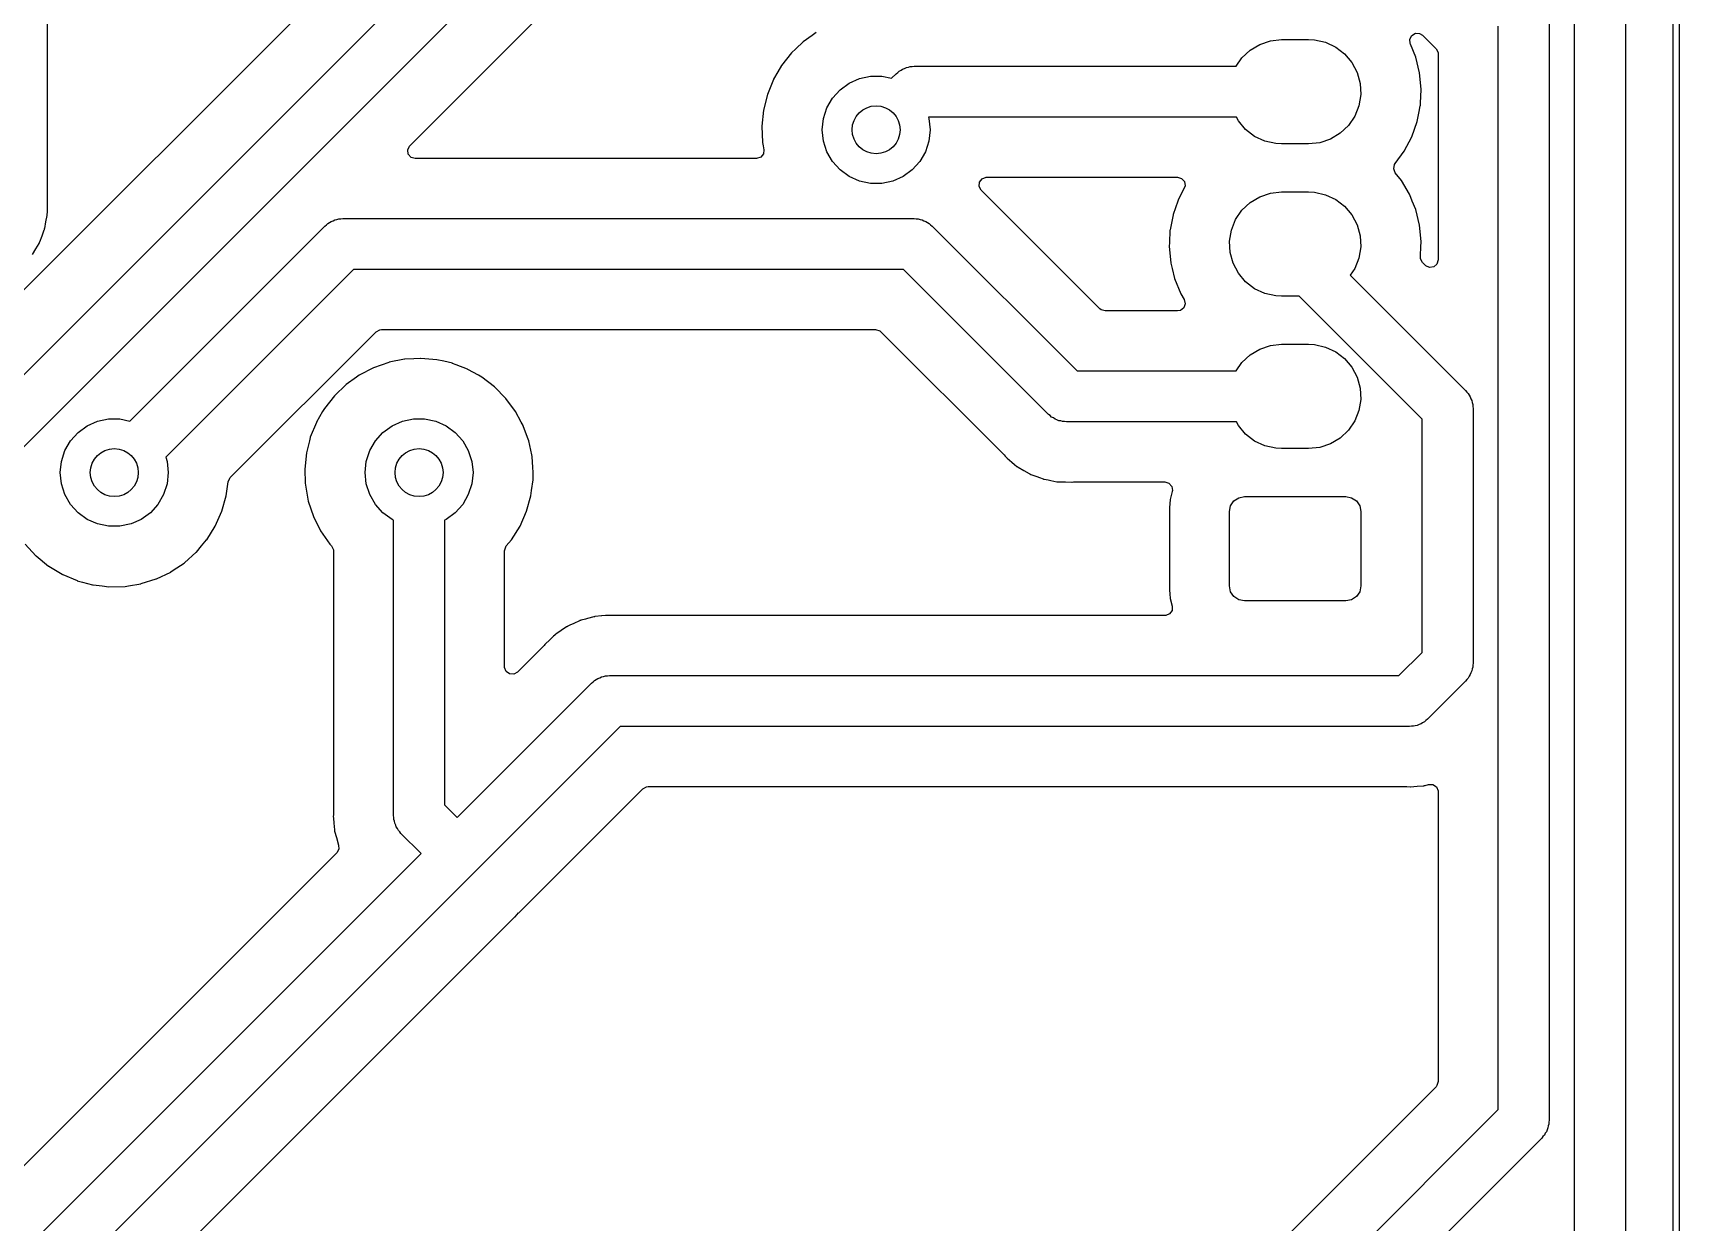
# Model space of a CAD drawing. Extents: x 86.3 to 160.1, y -151.8 to -76.2.
# Drawn here: x 132.63 to 160.07, y -106.47 to -86.65 of the extents above; entities that cross this region are included whole.
import ezdxf

# ---------------------------------------------------------------- set-up
doc = ezdxf.new("R2010")
doc.units = 0
doc.layers.add('BLACK', color=7, linetype='CONTINUOUS')

msp = doc.modelspace()

# ---------------------------------------------------------------- linework, layer by layer
at = {"layer": 'BLACK', "linetype": 'CONTINUOUS'}
for p, q in [((159.97, -151.715), (159.97, -76.25)), ((160.07, -76.2), (160.07, -151.765)), ((132.87, -89.4215), (132.87, -80.6788)), ((159.175, -81.915), (159.175, -107.95)), ((128.604, -96.2195), (142.574, -82.2495)), ((158.325, -107.774), (158.325, -82.091)), ((143.051, -82.975), (129.33, -96.696)), ((138.912, -88.5294), (143.429, -84.0124)), ((138.02, -85.3888), (127.936, -95.4729)), ((157.905, -86.36), (157.905, -104.775)), ((145.618, -86.6918), (145.47, -86.7969)), ((145.686, -86.643), (145.618, -86.6918)), ((155.58, -86.755), (155.613, -86.6918)), ((155.613, -86.6918), (155.674, -86.656)), ((155.674, -86.656), (155.745, -86.6591)), ((155.745, -86.6591), (155.793, -86.6892)), ((155.793, -86.6892), (156.018, -86.9136)), ((157.055, -104.599), (157.055, -86.536)), ((145.276, -86.9827), (145.109, -87.194)), ((145.348, -86.9136), (145.276, -86.9827)), ((145.467, -86.8), (145.348, -86.9136)), ((145.47, -86.7969), (145.467, -86.8)), ((145.467, -86.8), (145.467, -86.8)), ((152.782, -87.0661), (152.919, -86.937)), ((152.919, -86.937), (153.08, -86.8402)), ((153.08, -86.8402), (153.258, -86.7803)), ((153.258, -86.7803), (153.445, -86.76)), ((153.445, -86.76), (153.895, -86.76)), ((153.895, -86.76), (153.992, -86.7654)), ((153.992, -86.7654), (154.175, -86.8064)), ((154.175, -86.8064), (154.346, -86.8858)), ((154.346, -86.8858), (154.495, -87)), ((155.587, -86.8256), (155.58, -86.755)), ((155.592, -86.8379), (155.587, -86.8256)), ((155.68, -87.0536), (155.592, -86.8379)), ((156.018, -86.9136), (156.052, -86.9759)), ((156.052, -86.9759), (156.054, -87.0027)), ((145.109, -87.194), (145.048, -87.2988)), ((147.1, -87.271), (147.127, -87.2513)), ((147.127, -87.2513), (147.159, -87.241)), ((147.159, -87.241), (147.189, -87.2258)), ((147.189, -87.2258), (147.222, -87.2206)), ((147.222, -87.2206), (147.254, -87.2102)), ((147.254, -87.2102), (147.287, -87.2102)), ((147.287, -87.2102), (147.32, -87.205)), ((147.32, -87.205), (152.688, -87.205)), ((152.688, -87.205), (152.782, -87.0661)), ((154.495, -87), (154.616, -87.1435)), ((154.616, -87.1435), (154.704, -87.3097)), ((155.744, -87.3172), (155.68, -87.0536)), ((156.054, -87.0027), (156.054, -90.4351)), ((144.974, -87.4268), (144.873, -87.6762)), ((144.976, -87.4229), (144.974, -87.4268)), ((145.048, -87.2988), (144.976, -87.4229)), ((144.976, -87.4229), (144.976, -87.4229)), ((146.083, -87.5962), (146.235, -87.4856)), ((146.235, -87.4856), (146.407, -87.409)), ((146.407, -87.409), (146.591, -87.3699)), ((146.591, -87.3699), (146.779, -87.3699)), ((146.779, -87.3699), (146.944, -87.405)), ((146.944, -87.405), (147.019, -87.3295)), ((147.019, -87.3295), (147.047, -87.3098)), ((147.047, -87.3098), (147.07, -87.2862)), ((147.07, -87.2862), (147.1, -87.271)), ((154.704, -87.3097), (154.754, -87.4909)), ((154.754, -87.4909), (154.764, -87.6786)), ((155.77, -87.5874), (155.744, -87.3172)), ((144.873, -87.6762), (144.808, -87.9374)), ((145.863, -87.8989), (145.957, -87.736)), ((145.957, -87.736), (146.083, -87.5962)), ((154.764, -87.6786), (154.733, -87.864)), ((155.758, -87.8207), (155.77, -87.592)), ((155.77, -87.592), (155.77, -87.5874)), ((155.77, -87.592), (155.77, -87.592)), ((144.808, -87.9374), (144.781, -88.2052)), ((145.785, -88.265), (145.805, -88.0779)), ((145.805, -88.0779), (145.863, -87.8989)), ((152.691, -88.055), (147.558, -88.055)), ((147.558, -88.055), (147.565, -88.0779)), ((147.565, -88.0779), (147.585, -88.265)), ((152.724, -88.1165), (152.691, -88.055)), ((154.663, -88.0384), (154.558, -88.1939)), ((154.733, -87.864), (154.663, -88.0384)), ((155.704, -88.1249), (155.736, -87.9615)), ((155.736, -87.9615), (155.756, -87.863)), ((155.756, -87.863), (155.757, -87.8586)), ((155.756, -87.863), (155.756, -87.863)), ((155.757, -87.8586), (155.758, -87.8207)), ((144.781, -88.2052), (144.791, -88.4741)), ((145.805, -88.4521), (145.785, -88.265)), ((147.585, -88.265), (147.565, -88.4521)), ((152.845, -88.26), (152.724, -88.1165)), ((152.994, -88.3742), (152.845, -88.26)), ((154.421, -88.323), (154.26, -88.4198)), ((154.558, -88.1939), (154.421, -88.323)), ((155.614, -88.3809), (155.704, -88.1249)), ((138.876, -88.6006), (138.905, -88.536)), ((138.886, -88.6708), (138.876, -88.6006)), ((138.905, -88.536), (138.912, -88.5294)), ((144.791, -88.4741), (144.801, -88.5294)), ((144.801, -88.5294), (144.813, -88.5959)), ((144.813, -88.5959), (144.806, -88.6665)), ((145.863, -88.6311), (145.805, -88.4521)), ((145.957, -88.794), (145.863, -88.6311)), ((147.507, -88.6311), (147.413, -88.794)), ((147.565, -88.4521), (147.507, -88.6311)), ((153.165, -88.4536), (152.994, -88.3742)), ((153.348, -88.4946), (153.165, -88.4536)), ((153.445, -88.5), (153.348, -88.4946)), ((153.895, -88.5), (153.445, -88.5)), ((154.082, -88.4797), (153.895, -88.5)), ((154.26, -88.4198), (154.082, -88.4797)), ((155.336, -88.8286), (155.487, -88.6211)), ((155.487, -88.6211), (155.614, -88.3809)), ((138.933, -88.7245), (138.886, -88.6708)), ((139.001, -88.7445), (138.933, -88.7245)), ((144.689, -88.7445), (139.001, -88.7445)), ((144.762, -88.7218), (144.689, -88.7445)), ((144.806, -88.6665), (144.762, -88.7218)), ((146.083, -88.9338), (145.957, -88.794)), ((147.413, -88.794), (147.287, -88.9338)), ((155.313, -88.9157), (155.326, -88.8459)), ((155.326, -88.8459), (155.336, -88.8286)), ((146.235, -89.0444), (146.083, -88.9338)), ((146.407, -89.121), (146.235, -89.0444)), ((146.591, -89.1601), (146.407, -89.121)), ((146.779, -89.1601), (146.591, -89.1601)), ((146.963, -89.121), (146.779, -89.1601)), ((147.135, -89.0444), (146.963, -89.121)), ((147.287, -88.9338), (147.135, -89.0444)), ((148.403, -89.2083), (148.408, -89.1375)), ((148.408, -89.1375), (148.45, -89.0806)), ((148.45, -89.0806), (148.517, -89.0558)), ((148.517, -89.0558), (148.526, -89.0555)), ((148.526, -89.0555), (151.709, -89.0555)), ((151.709, -89.0555), (151.777, -89.0755)), ((151.777, -89.0755), (151.824, -89.1292)), ((151.824, -89.1292), (151.834, -89.1994)), ((155.34, -88.9814), (155.313, -88.9157)), ((155.441, -89.1077), (155.34, -88.9814)), ((155.443, -89.1116), (155.441, -89.1077)), ((155.576, -89.338), (155.443, -89.1116)), ((155.443, -89.1116), (155.443, -89.1116)), ((132.872, -89.4398), (132.87, -89.4215)), ((132.871, -89.5516), (132.873, -89.453)), ((132.873, -89.4477), (132.872, -89.4398)), ((132.873, -89.453), (132.873, -89.4477)), ((148.437, -89.2706), (148.403, -89.2083)), ((150.414, -91.2476), (148.437, -89.2706)), ((151.714, -89.453), (151.636, -89.6751)), ((151.725, -89.4235), (151.714, -89.453)), ((151.726, -89.4191), (151.725, -89.4234)), ((151.725, -89.4234), (151.725, -89.4235)), ((151.821, -89.2402), (151.726, -89.4191)), ((151.834, -89.1994), (151.821, -89.2402)), ((152.919, -89.477), (153.08, -89.3802)), ((153.08, -89.3802), (153.258, -89.3203)), ((153.258, -89.3203), (153.445, -89.3)), ((153.445, -89.3), (153.895, -89.3)), ((153.895, -89.3), (153.992, -89.3054)), ((153.992, -89.3054), (154.175, -89.3464)), ((154.175, -89.3464), (154.346, -89.4258)), ((154.346, -89.4258), (154.495, -89.54)), ((155.578, -89.342), (155.576, -89.338)), ((155.576, -89.338), (155.576, -89.338)), ((155.58, -89.3462), (155.578, -89.342)), ((155.623, -89.453), (155.58, -89.3462)), ((155.58, -89.3462), (155.58, -89.3462)), ((155.68, -89.5936), (155.623, -89.453)), ((132.846, -89.7976), (132.866, -89.6947)), ((132.866, -89.6947), (132.867, -89.6895)), ((132.866, -89.6947), (132.866, -89.6947)), ((132.867, -89.6842), (132.868, -89.6789)), ((132.867, -89.6895), (132.867, -89.6842)), ((132.868, -89.6778), (132.869, -89.6737)), ((132.868, -89.6779), (132.868, -89.6778)), ((132.868, -89.6789), (132.868, -89.6779)), ((132.868, -89.6789), (132.868, -89.6789)), ((132.869, -89.6696), (132.87, -89.6443)), ((132.869, -89.6737), (132.869, -89.6696)), ((132.87, -89.5546), (132.871, -89.5516)), ((132.87, -89.6443), (132.87, -89.5546)), ((151.635, -89.6796), (151.585, -89.9319)), ((151.636, -89.6751), (151.635, -89.6796)), ((152.677, -89.7616), (152.782, -89.6061)), ((152.782, -89.6061), (152.919, -89.477)), ((154.495, -89.54), (154.616, -89.6835)), ((154.616, -89.6835), (154.704, -89.8497)), ((155.744, -89.8572), (155.68, -89.5936)), ((132.782, -90.0299), (132.819, -89.9319)), ((132.819, -89.9319), (132.821, -89.9269)), ((132.821, -89.9269), (132.822, -89.9217)), ((132.822, -89.9217), (132.823, -89.9172)), ((132.823, -89.9172), (132.824, -89.9127)), ((132.824, -89.9127), (132.826, -89.9077)), ((132.826, -89.9077), (132.846, -89.7993)), ((132.846, -89.7993), (132.846, -89.7976)), ((134.244, -93.1199), (137.494, -89.8695)), ((137.494, -89.8695), (137.522, -89.8498)), ((137.522, -89.8498), (137.545, -89.8262)), ((137.545, -89.8262), (137.575, -89.811)), ((137.575, -89.811), (137.602, -89.7913)), ((137.602, -89.7913), (137.634, -89.781)), ((137.634, -89.781), (137.664, -89.7658)), ((137.664, -89.7658), (137.697, -89.7606)), ((137.697, -89.7606), (137.729, -89.7502)), ((137.729, -89.7502), (137.762, -89.7502)), ((137.762, -89.7502), (137.795, -89.745)), ((137.795, -89.745), (147.32, -89.745)), ((147.32, -89.745), (147.353, -89.7502)), ((147.353, -89.7502), (147.386, -89.7502)), ((147.386, -89.7502), (147.418, -89.7606)), ((147.418, -89.7606), (147.451, -89.7658)), ((147.451, -89.7658), (147.481, -89.781)), ((147.481, -89.781), (147.513, -89.7913)), ((147.513, -89.7913), (147.54, -89.811)), ((147.54, -89.811), (147.57, -89.8262)), ((147.57, -89.8262), (147.593, -89.8498)), ((147.593, -89.8498), (147.621, -89.8695)), ((147.621, -89.8695), (150.036, -92.285)), ((151.583, -89.946), (151.573, -90.1438)), ((151.585, -89.9319), (151.583, -89.9414)), ((151.583, -89.9414), (151.583, -89.946)), ((151.583, -89.946), (151.583, -89.946)), ((152.576, -90.1214), (152.607, -89.936)), ((152.607, -89.936), (152.677, -89.7616)), ((154.704, -89.8497), (154.754, -90.0309)), ((155.77, -90.1274), (155.744, -89.8572)), ((132.624, -90.3453), (132.679, -90.2497)), ((132.679, -90.2481), (132.733, -90.1578)), ((132.679, -90.2497), (132.679, -90.2481)), ((132.733, -90.1578), (132.735, -90.1532)), ((132.735, -90.1532), (132.737, -90.1482)), ((132.737, -90.1482), (132.739, -90.1439)), ((132.739, -90.1439), (132.741, -90.1397)), ((132.741, -90.1397), (132.744, -90.1351)), ((132.744, -90.1351), (132.781, -90.0316)), ((132.781, -90.0316), (132.782, -90.0299)), ((151.573, -90.1438), (151.57, -90.2125)), ((151.57, -90.2125), (151.596, -90.4828)), ((152.586, -90.3091), (152.576, -90.1214)), ((154.764, -90.2186), (154.733, -90.404)), ((154.754, -90.0309), (154.764, -90.2186)), ((155.758, -90.3617), (155.766, -90.2171)), ((155.766, -90.2171), (155.77, -90.132)), ((155.77, -90.132), (155.77, -90.1274)), ((155.77, -90.132), (155.77, -90.132)), ((151.596, -90.4828), (151.597, -90.4872)), ((151.597, -90.4872), (151.597, -90.4872)), ((151.597, -90.4872), (151.619, -90.5789)), ((152.636, -90.4903), (152.586, -90.3091)), ((152.724, -90.6565), (152.636, -90.4903)), ((154.733, -90.404), (154.663, -90.5784)), ((155.757, -90.3835), (155.758, -90.3617)), ((155.76, -90.4165), (155.757, -90.3835)), ((155.794, -90.4788), (155.76, -90.4165)), ((155.839, -90.5242), (155.794, -90.4788)), ((155.846, -90.5303), (155.839, -90.5242)), ((155.911, -90.5598), (155.846, -90.5303)), ((155.981, -90.5497), (155.911, -90.5598)), ((156.034, -90.5032), (155.981, -90.5497)), ((156.054, -90.4351), (156.034, -90.5032)), ((137.971, -90.595), (134.843, -93.7229)), ((147.144, -90.595), (137.971, -90.595)), ((149.559, -93.0105), (147.144, -90.595)), ((151.619, -90.5789), (151.66, -90.7464)), ((151.66, -90.7464), (151.762, -90.998)), ((152.845, -90.8), (152.724, -90.6565)), ((152.994, -90.9142), (152.845, -90.8)), ((154.663, -90.5784), (154.589, -90.6882)), ((154.589, -90.6882), (156.511, -92.6102)), ((151.762, -90.998), (151.764, -91.002)), ((151.764, -91.002), (151.764, -91.002)), ((151.764, -91.002), (151.819, -91.0948)), ((151.819, -91.0948), (151.836, -91.1637)), ((153.165, -90.9936), (152.994, -90.9142)), ((153.348, -91.0346), (153.165, -90.9936)), ((153.445, -91.04), (153.348, -91.0346)), ((153.738, -91.04), (153.445, -91.04)), ((155.785, -93.0868), (153.738, -91.04)), ((150.435, -91.2645), (150.414, -91.2476)), ((150.503, -91.2845), (150.435, -91.2645)), ((151.71, -91.2845), (150.503, -91.2845)), ((151.758, -91.2752), (151.71, -91.2845)), ((151.813, -91.231), (151.758, -91.2752)), ((151.836, -91.1637), (151.813, -91.231)), ((135.918, -94.0629), (138.349, -91.6324)), ((138.349, -91.6324), (138.411, -91.5984)), ((138.411, -91.5984), (138.438, -91.5955)), ((138.438, -91.5955), (146.677, -91.5955)), ((146.677, -91.5955), (146.745, -91.6155)), ((146.745, -91.6155), (146.766, -91.6324)), ((146.766, -91.6324), (148.813, -93.6789)), ((152.919, -92.017), (153.08, -91.9202)), ((153.08, -91.9202), (153.258, -91.8603)), ((153.258, -91.8603), (153.445, -91.84)), ((153.445, -91.84), (153.895, -91.84)), ((153.895, -91.84), (153.992, -91.8454)), ((153.992, -91.8454), (154.175, -91.8864)), ((154.175, -91.8864), (154.346, -91.9658)), ((138.562, -92.1422), (138.308, -92.2314)), ((138.567, -92.1413), (138.562, -92.1422)), ((138.822, -92.0905), (138.567, -92.1413)), ((138.567, -92.1413), (138.567, -92.1413)), ((138.826, -92.0897), (138.822, -92.0905)), ((138.822, -92.0905), (138.822, -92.0905)), ((138.981, -92.0811), (138.826, -92.0897)), ((139.09, -92.0751), (138.981, -92.0811)), ((139.095, -92.0749), (139.09, -92.0751)), ((139.09, -92.0751), (139.09, -92.0751)), ((139.363, -92.0981), (139.095, -92.0749)), ((139.477, -92.1245), (139.363, -92.0981)), ((139.621, -92.1579), (139.477, -92.1245)), ((139.625, -92.1589), (139.621, -92.1579)), ((139.621, -92.1579), (139.621, -92.1579)), ((139.687, -92.1826), (139.625, -92.1589)), ((139.872, -92.2544), (139.687, -92.1826)), ((152.688, -92.285), (152.782, -92.1461)), ((152.782, -92.1461), (152.919, -92.017)), ((154.346, -91.9658), (154.495, -92.08)), ((154.495, -92.08), (154.616, -92.2235)), ((138.021, -92.3902), (137.85, -92.5119)), ((138.066, -92.358), (138.021, -92.3902)), ((138.069, -92.3554), (138.066, -92.358)), ((138.066, -92.358), (138.066, -92.358)), ((138.308, -92.2314), (138.069, -92.3554)), ((139.876, -92.256), (139.872, -92.2544)), ((139.872, -92.2544), (139.872, -92.2544)), ((139.88, -92.2582), (139.876, -92.256)), ((140.058, -92.358), (139.88, -92.2582)), ((139.88, -92.2582), (139.88, -92.2582)), ((140.111, -92.3875), (140.058, -92.358)), ((140.325, -92.5508), (140.111, -92.3875)), ((150.036, -92.285), (152.688, -92.285)), ((154.616, -92.2235), (154.704, -92.3897)), ((154.704, -92.3897), (154.754, -92.5709)), ((137.656, -92.6977), (137.489, -92.909)), ((137.85, -92.5119), (137.656, -92.6977)), ((140.514, -92.7426), (140.325, -92.5508)), ((140.674, -92.9591), (140.514, -92.7426)), ((154.754, -92.5709), (154.764, -92.7586)), ((156.511, -92.6102), (156.53, -92.6373)), ((156.53, -92.6373), (156.554, -92.6609)), ((156.554, -92.6609), (156.569, -92.6907)), ((156.569, -92.6907), (156.589, -92.7178)), ((156.589, -92.7178), (156.599, -92.7496)), ((156.599, -92.7496), (156.614, -92.7794)), ((137.458, -92.963), (137.356, -93.1379)), ((137.489, -92.909), (137.458, -92.963)), ((140.676, -92.963), (140.674, -92.9591)), ((140.77, -93.1379), (140.676, -92.963)), ((149.587, -93.0302), (149.559, -93.0105)), ((154.733, -92.944), (154.663, -93.1184)), ((154.764, -92.7586), (154.733, -92.944)), ((156.614, -92.7794), (156.619, -92.8125)), ((156.619, -92.8125), (156.63, -92.8443)), ((156.63, -92.8443), (156.63, -92.8777)), ((156.63, -92.8777), (156.635, -92.9108)), ((156.635, -92.9108), (156.635, -97.155)), ((133.383, -93.3112), (133.535, -93.2006)), ((133.535, -93.2006), (133.707, -93.124)), ((133.707, -93.124), (133.891, -93.0849)), ((133.891, -93.0849), (134.08, -93.0849)), ((134.08, -93.0849), (134.244, -93.1199)), ((137.354, -93.1418), (137.253, -93.3912)), ((137.356, -93.1379), (137.354, -93.1418)), ((137.356, -93.1379), (137.356, -93.1379)), ((138.463, -93.3112), (138.615, -93.2006)), ((138.615, -93.2006), (138.787, -93.124)), ((138.787, -93.124), (138.971, -93.0849)), ((138.971, -93.0849), (139.159, -93.0849)), ((139.159, -93.0849), (139.343, -93.124)), ((139.343, -93.124), (139.515, -93.2006)), ((139.515, -93.2006), (139.667, -93.3112)), ((140.802, -93.1959), (140.77, -93.1379)), ((140.803, -93.2001), (140.802, -93.1959)), ((140.875, -93.3955), (140.803, -93.2001)), ((140.803, -93.2001), (140.803, -93.2001)), ((149.61, -93.0538), (149.587, -93.0302)), ((149.64, -93.069), (149.61, -93.0538)), ((149.667, -93.0887), (149.64, -93.069)), ((149.699, -93.099), (149.667, -93.0887)), ((149.729, -93.1142), (149.699, -93.099)), ((149.762, -93.1194), (149.729, -93.1142)), ((149.794, -93.1298), (149.762, -93.1194)), ((149.827, -93.1298), (149.794, -93.1298)), ((149.86, -93.135), (149.827, -93.1298)), ((152.691, -93.135), (149.86, -93.135)), ((152.724, -93.1965), (152.691, -93.135)), ((152.845, -93.34), (152.724, -93.1965)), ((154.558, -93.2739), (154.421, -93.403)), ((154.663, -93.1184), (154.558, -93.2739)), ((155.785, -96.979), (155.785, -93.0868)), ((133.163, -93.6139), (133.257, -93.451)), ((133.257, -93.451), (133.383, -93.3112)), ((137.239, -93.4484), (137.188, -93.6524)), ((137.252, -93.3955), (137.239, -93.4484)), ((137.253, -93.3912), (137.252, -93.3955)), ((137.252, -93.3955), (137.252, -93.3955)), ((138.243, -93.6139), (138.337, -93.451)), ((138.337, -93.451), (138.463, -93.3112)), ((139.667, -93.3112), (139.793, -93.451)), ((139.793, -93.451), (139.887, -93.6139)), ((140.895, -93.4484), (140.875, -93.3955)), ((140.896, -93.4528), (140.895, -93.4484)), ((140.946, -93.6854), (140.896, -93.4528)), ((152.994, -93.4542), (152.845, -93.34)), ((153.165, -93.5336), (152.994, -93.4542)), ((153.348, -93.5746), (153.165, -93.5336)), ((154.082, -93.5597), (153.895, -93.58)), ((154.26, -93.4998), (154.082, -93.5597)), ((154.421, -93.403), (154.26, -93.4998)), ((133.085, -93.98), (133.105, -93.7929)), ((133.105, -93.7929), (133.163, -93.6139)), ((134.843, -93.7229), (134.866, -93.7929)), ((134.866, -93.7929), (134.886, -93.98)), ((137.188, -93.6524), (137.161, -93.9202)), ((138.165, -93.98), (138.185, -93.7929)), ((138.185, -93.7929), (138.243, -93.6139)), ((139.887, -93.6139), (139.945, -93.7929)), ((139.945, -93.7929), (139.965, -93.98)), ((140.951, -93.7115), (140.946, -93.6854)), ((140.952, -93.716), (140.951, -93.7115)), ((140.964, -93.8917), (140.952, -93.716)), ((148.813, -93.6789), (148.819, -93.6854)), ((148.819, -93.6854), (148.838, -93.7072)), ((148.838, -93.7072), (148.863, -93.7357)), ((148.863, -93.7357), (148.867, -93.739)), ((148.867, -93.739), (148.867, -93.739)), ((148.867, -93.739), (148.948, -93.8055)), ((148.948, -93.8055), (148.949, -93.8066)), ((148.949, -93.8066), (148.993, -93.8436)), ((148.993, -93.8436), (149.033, -93.8776)), ((153.445, -93.58), (153.348, -93.5746)), ((153.895, -93.58), (153.445, -93.58)), ((133.105, -94.1671), (133.085, -93.98)), ((134.886, -93.98), (134.866, -94.1671)), ((135.882, -94.1352), (135.911, -94.0703)), ((135.911, -94.0703), (135.918, -94.0629)), ((137.161, -93.9202), (137.161, -93.9246)), ((137.161, -93.9246), (137.17, -94.1555)), ((138.185, -94.1671), (138.165, -93.98)), ((139.965, -93.98), (139.945, -94.1671)), ((140.942, -94.2794), (140.966, -94.1028)), ((140.97, -93.98), (140.964, -93.8917)), ((140.966, -94.1028), (140.967, -94.0996)), ((140.966, -94.1028), (140.966, -94.1028)), ((140.967, -94.0996), (140.968, -94.0629)), ((140.968, -94.0629), (140.97, -93.9832)), ((140.97, -93.9832), (140.97, -93.98)), ((140.97, -93.9832), (140.97, -93.9832)), ((149.033, -93.8776), (149.038, -93.8803)), ((149.038, -93.8803), (149.042, -93.883)), ((149.042, -93.883), (149.046, -93.8857)), ((149.046, -93.8857), (149.05, -93.889)), ((149.05, -93.889), (149.054, -93.8917)), ((149.054, -93.8917), (149.054, -93.8917)), ((149.054, -93.8917), (149.145, -93.9435)), ((149.145, -93.9435), (149.147, -93.9444)), ((149.147, -93.9444), (149.237, -93.9975)), ((149.237, -93.9975), (149.237, -93.9975)), ((149.237, -93.9975), (149.242, -94.0002)), ((149.242, -94.0002), (149.247, -94.0021)), ((149.247, -94.0021), (149.251, -94.0041)), ((149.251, -94.0041), (149.255, -94.0061)), ((149.255, -94.0061), (149.26, -94.0087)), ((149.26, -94.0087), (149.265, -94.0105)), ((149.265, -94.0105), (149.265, -94.0105)), ((149.265, -94.0105), (149.363, -94.0463)), ((149.363, -94.0463), (149.365, -94.0469)), ((149.365, -94.0469), (149.407, -94.0629)), ((149.407, -94.0629), (149.468, -94.0859)), ((149.468, -94.0859), (149.473, -94.0869)), ((149.473, -94.0869), (149.478, -94.0882)), ((149.478, -94.0882), (149.482, -94.0894)), ((149.482, -94.0894), (149.487, -94.0913)), ((149.487, -94.0913), (149.551, -94.1028)), ((149.551, -94.1028), (149.596, -94.1109)), ((149.596, -94.1109), (149.597, -94.1112)), ((149.597, -94.1112), (149.7, -94.1313)), ((133.163, -94.3461), (133.105, -94.1671)), ((133.257, -94.509), (133.163, -94.3461)), ((134.808, -94.3461), (134.714, -94.509)), ((134.866, -94.1671), (134.808, -94.3461)), ((135.778, -94.6254), (135.851, -94.3664)), ((135.851, -94.3664), (135.882, -94.1352)), ((137.17, -94.1555), (137.171, -94.1891)), ((137.171, -94.1891), (137.22, -94.4538)), ((138.243, -94.3461), (138.185, -94.1671)), ((138.337, -94.509), (138.243, -94.3461)), ((139.887, -94.3461), (139.793, -94.509)), ((139.945, -94.1671), (139.887, -94.3461)), ((140.858, -94.6254), (140.931, -94.3664)), ((140.931, -94.3664), (140.942, -94.2794)), ((149.7, -94.1313), (149.705, -94.1323)), ((149.705, -94.1323), (149.711, -94.1324)), ((149.711, -94.1324), (149.716, -94.133)), ((149.716, -94.133), (149.716, -94.1333)), ((149.716, -94.1333), (149.717, -94.1335)), ((149.717, -94.1335), (149.717, -94.1331)), ((149.717, -94.1331), (149.721, -94.1336)), ((149.721, -94.1336), (149.725, -94.1343)), ((149.725, -94.1343), (149.73, -94.1345)), ((149.73, -94.1345), (149.73, -94.1345)), ((149.73, -94.1345), (149.749, -94.1354)), ((149.749, -94.1354), (149.749, -94.1354)), ((149.749, -94.1354), (149.751, -94.1355)), ((149.751, -94.1355), (149.84, -94.1355)), ((149.84, -94.1355), (149.843, -94.1355)), ((149.843, -94.1355), (149.947, -94.138)), ((149.947, -94.138), (149.953, -94.1372)), ((149.953, -94.1372), (149.954, -94.137)), ((149.953, -94.1372), (149.953, -94.1372)), ((149.954, -94.137), (149.955, -94.1368)), ((149.955, -94.1368), (149.973, -94.1355)), ((149.973, -94.1355), (151.498, -94.1355)), ((151.498, -94.1355), (151.567, -94.1555)), ((151.567, -94.1555), (151.613, -94.2092)), ((151.62, -94.2928), (151.586, -94.4271)), ((151.613, -94.2092), (151.623, -94.2794)), ((151.623, -94.2794), (151.62, -94.2928)), ((152.729, -94.399), (152.825, -94.38)), ((152.825, -94.38), (154.515, -94.38)), ((154.515, -94.38), (154.611, -94.399)), ((133.383, -94.6488), (133.257, -94.509)), ((133.535, -94.7594), (133.383, -94.6488)), ((134.588, -94.6488), (134.435, -94.7594)), ((134.714, -94.509), (134.588, -94.6488)), ((135.669, -94.8716), (135.778, -94.6254)), ((137.22, -94.4538), (137.305, -94.7091)), ((138.463, -94.6488), (138.337, -94.509)), ((138.615, -94.7594), (138.463, -94.6488)), ((139.667, -94.6488), (139.515, -94.7594)), ((139.793, -94.509), (139.667, -94.6488)), ((140.749, -94.8716), (140.858, -94.6254)), ((151.586, -94.4271), (151.575, -94.5679)), ((151.575, -94.5679), (151.575, -95.9321)), ((152.575, -94.63), (152.594, -94.5343)), ((152.575, -95.87), (152.575, -94.63)), ((152.594, -94.5343), (152.648, -94.4532)), ((152.648, -94.4532), (152.729, -94.399)), ((154.611, -94.399), (154.692, -94.4532)), ((154.692, -94.4532), (154.746, -94.5343)), ((154.746, -94.5343), (154.765, -94.63)), ((154.765, -94.63), (154.765, -95.87)), ((133.707, -94.836), (133.535, -94.7594)), ((133.891, -94.8751), (133.707, -94.836)), ((134.08, -94.8751), (133.891, -94.8751)), ((134.264, -94.836), (134.08, -94.8751)), ((134.435, -94.7594), (134.264, -94.836)), ((135.527, -95.0999), (135.669, -94.8716)), ((137.305, -94.7091), (137.425, -94.9499)), ((138.64, -94.7706), (138.615, -94.7594)), ((138.64, -99.695), (138.64, -94.7706)), ((139.515, -94.7594), (139.49, -94.7706)), ((139.49, -94.7706), (139.49, -99.519)), ((140.606, -95.0999), (140.749, -94.8716)), ((132.502, -95.1746), (132.678, -95.3657)), ((135.354, -95.306), (135.441, -95.2027)), ((135.441, -95.2027), (135.524, -95.1033)), ((135.524, -95.1033), (135.527, -95.0999)), ((135.524, -95.1033), (135.524, -95.1033)), ((137.425, -94.9499), (137.578, -95.1713)), ((137.578, -95.1713), (137.581, -95.1746)), ((137.581, -95.1746), (137.606, -95.2016)), ((137.606, -95.2016), (137.638, -95.2652)), ((140.49, -95.2838), (140.511, -95.2157)), ((140.511, -95.2157), (140.52, -95.2028)), ((140.52, -95.2028), (140.606, -95.0999)), ((132.678, -95.3657), (132.678, -95.3657)), ((132.678, -95.3657), (132.681, -95.3689)), ((132.681, -95.3689), (132.89, -95.5389)), ((134.968, -95.6091), (135.15, -95.488)), ((135.15, -95.488), (135.153, -95.4855)), ((135.15, -95.488), (135.15, -95.488)), ((135.153, -95.4855), (135.157, -95.4826)), ((135.157, -95.4826), (135.35, -95.3089)), ((135.157, -95.4826), (135.157, -95.4826)), ((135.35, -95.3089), (135.354, -95.306)), ((137.638, -95.2652), (137.639, -95.2872)), ((137.639, -95.2872), (137.639, -99.6397)), ((140.49, -97.2193), (140.49, -95.2838)), ((132.89, -95.5389), (132.894, -95.5412)), ((132.894, -95.5412), (132.894, -95.5412)), ((132.894, -95.5412), (133.117, -95.6754)), ((133.117, -95.6754), (133.12, -95.6777)), ((133.12, -95.6777), (133.125, -95.6794)), ((133.125, -95.6794), (133.125, -95.6794)), ((133.125, -95.6794), (133.364, -95.7809)), ((134.435, -95.8314), (134.683, -95.7529)), ((134.683, -95.7529), (134.687, -95.7516)), ((134.683, -95.7529), (134.683, -95.7529)), ((134.687, -95.7516), (134.691, -95.7496)), ((134.691, -95.7496), (134.926, -95.637)), ((134.691, -95.7496), (134.691, -95.7496)), ((134.926, -95.637), (134.93, -95.6351)), ((134.926, -95.637), (134.926, -95.637)), ((134.93, -95.6351), (134.968, -95.6091)), ((133.364, -95.7809), (133.364, -95.7809)), ((133.364, -95.7809), (133.368, -95.7826)), ((133.368, -95.7826), (133.457, -95.8061)), ((133.457, -95.8061), (133.624, -95.8505)), ((133.624, -95.8505), (133.624, -95.8505)), ((133.624, -95.8505), (133.628, -95.8516)), ((133.628, -95.8516), (133.633, -95.8521)), ((133.633, -95.8521), (133.633, -95.8521)), ((133.633, -95.8521), (133.782, -95.8698)), ((133.782, -95.8698), (133.896, -95.8832)), ((133.896, -95.8832), (134.165, -95.8769)), ((134.165, -95.8769), (134.221, -95.8675)), ((134.221, -95.8675), (134.426, -95.8334)), ((134.426, -95.8334), (134.43, -95.8327)), ((134.426, -95.8334), (134.426, -95.8334)), ((134.43, -95.8327), (134.435, -95.8314)), ((134.435, -95.8314), (134.435, -95.8314)), ((151.575, -95.9321), (151.575, -95.9347)), ((151.575, -95.9347), (151.575, -95.9347)), ((151.575, -95.9347), (151.581, -96.0088)), ((151.581, -96.0088), (151.586, -96.0729)), ((152.594, -95.9657), (152.575, -95.87)), ((152.648, -96.0468), (152.594, -95.9657)), ((154.746, -95.9657), (154.692, -96.0468)), ((154.765, -95.87), (154.746, -95.9657)), ((151.618, -96.2781), (151.578, -96.3365)), ((151.586, -96.0729), (151.587, -96.0781)), ((151.587, -96.0781), (151.62, -96.2072)), ((151.62, -96.2072), (151.618, -96.2781)), ((152.729, -96.101), (152.648, -96.0468)), ((152.825, -96.12), (152.729, -96.101)), ((154.515, -96.12), (152.825, -96.12)), ((154.611, -96.101), (154.515, -96.12)), ((154.692, -96.0468), (154.611, -96.101)), ((141.522, -96.5528), (141.436, -96.6125)), ((141.527, -96.5498), (141.522, -96.5528)), ((141.522, -96.5528), (141.522, -96.5528)), ((141.532, -96.5475), (141.527, -96.5498)), ((141.536, -96.5452), (141.532, -96.5475)), ((141.54, -96.5429), (141.536, -96.5452)), ((141.544, -96.5399), (141.54, -96.5429)), ((141.581, -96.5234), (141.544, -96.5399)), ((141.645, -96.4947), (141.581, -96.5234)), ((141.646, -96.494), (141.645, -96.4947)), ((141.741, -96.4496), (141.646, -96.494)), ((141.746, -96.4473), (141.741, -96.4496)), ((141.741, -96.4496), (141.741, -96.4496)), ((141.751, -96.4459), (141.746, -96.4473)), ((141.756, -96.4443), (141.751, -96.4459)), ((141.76, -96.4428), (141.756, -96.4443)), ((141.765, -96.4406), (141.76, -96.4428)), ((141.77, -96.4392), (141.765, -96.4406)), ((141.842, -96.4206), (141.77, -96.4392)), ((141.77, -96.4392), (141.77, -96.4392)), ((141.871, -96.4129), (141.842, -96.4206)), ((141.873, -96.4125), (141.871, -96.4129)), ((141.979, -96.3833), (141.873, -96.4125)), ((141.985, -96.3828), (141.979, -96.3833)), ((141.989, -96.3819), (141.985, -96.3828)), ((141.994, -96.3811), (141.989, -96.3819)), ((141.999, -96.3798), (141.994, -96.3811)), ((142.004, -96.3793), (141.999, -96.3798)), ((142.109, -96.3705), (142.004, -96.3793)), ((142.004, -96.3793), (142.004, -96.3793)), ((142.11, -96.3703), (142.109, -96.3705)), ((142.173, -96.3642), (142.11, -96.3703)), ((142.22, -96.3595), (142.173, -96.3642)), ((142.225, -96.3599), (142.22, -96.3595)), ((142.286, -96.3642), (142.225, -96.3599)), ((142.225, -96.3599), (142.225, -96.3599)), ((142.295, -96.3645), (142.286, -96.3642)), ((151.498, -96.3645), (142.295, -96.3645)), ((151.512, -96.3638), (151.498, -96.3645)), ((151.578, -96.3365), (151.512, -96.3638)), ((141.152, -96.8623), (140.706, -97.3084)), ((141.164, -96.8484), (141.152, -96.8623)), ((141.165, -96.8463), (141.164, -96.8484)), ((141.169, -96.842), (141.165, -96.8463)), ((141.244, -96.7702), (141.169, -96.842)), ((141.246, -96.7681), (141.244, -96.7702)), ((141.309, -96.7047), (141.246, -96.7681)), ((141.328, -96.6877), (141.309, -96.7047)), ((141.331, -96.6853), (141.328, -96.6877)), ((141.335, -96.6827), (141.331, -96.6853)), ((141.335, -96.6818), (141.334, -96.6824)), ((141.334, -96.6824), (141.335, -96.6827)), ((141.336, -96.6821), (141.335, -96.6818)), ((141.34, -96.6787), (141.336, -96.6821)), ((141.344, -96.675), (141.34, -96.6787)), ((141.435, -96.6135), (141.344, -96.675)), ((141.436, -96.6125), (141.435, -96.6135)), ((155.399, -97.365), (155.785, -96.979)), ((140.491, -97.2283), (140.49, -97.2193)), ((140.516, -97.2949), (140.491, -97.2283)), ((140.572, -97.3374), (140.516, -97.2949)), ((140.643, -97.3425), (140.572, -97.3374)), ((140.706, -97.3084), (140.643, -97.3425)), ((142.02, -97.431), (142.047, -97.4113)), ((142.047, -97.4113), (142.079, -97.401)), ((142.079, -97.401), (142.109, -97.3858)), ((142.109, -97.3858), (142.142, -97.3806)), ((142.142, -97.3806), (142.174, -97.3702)), ((142.174, -97.3702), (142.207, -97.3702)), ((142.207, -97.3702), (142.24, -97.365)), ((142.24, -97.365), (155.399, -97.365)), ((156.554, -97.4048), (156.53, -97.4285)), ((156.569, -97.375), (156.554, -97.4048)), ((156.589, -97.3479), (156.569, -97.375)), ((156.599, -97.3161), (156.589, -97.3479)), ((156.614, -97.2863), (156.599, -97.3161)), ((156.619, -97.2533), (156.614, -97.2863)), ((156.63, -97.2215), (156.619, -97.2533)), ((156.635, -97.155), (156.63, -97.188)), ((156.63, -97.188), (156.63, -97.2215)), ((139.7, -99.729), (141.939, -97.4895)), ((141.939, -97.4895), (141.967, -97.4698)), ((141.967, -97.4698), (141.99, -97.4462)), ((141.99, -97.4462), (142.02, -97.431)), ((156.511, -97.4555), (155.876, -98.0905)), ((156.53, -97.4285), (156.511, -97.4555)), ((142.416, -98.215), (140.001, -100.631)), ((155.575, -98.215), (142.416, -98.215)), ((155.608, -98.2098), (155.575, -98.215)), ((155.641, -98.2098), (155.608, -98.2098)), ((155.673, -98.1994), (155.641, -98.2098)), ((155.706, -98.1942), (155.673, -98.1994)), ((155.736, -98.179), (155.706, -98.1942)), ((155.768, -98.1687), (155.736, -98.179)), ((155.795, -98.149), (155.768, -98.1687)), ((155.825, -98.1338), (155.795, -98.149)), ((155.848, -98.1102), (155.825, -98.1338)), ((155.876, -98.0905), (155.848, -98.1102)), ((140.751, -101.295), (142.794, -99.2524)), ((142.794, -99.2524), (142.856, -99.2184)), ((142.856, -99.2184), (142.883, -99.2155)), ((142.883, -99.2155), (155.52, -99.2155)), ((155.52, -99.2155), (155.529, -99.2158)), ((155.529, -99.2158), (155.59, -99.2201)), ((155.59, -99.2201), (155.59, -99.2201)), ((155.59, -99.2201), (155.595, -99.2205)), ((155.595, -99.2205), (155.648, -99.2153)), ((155.648, -99.2153), (155.705, -99.2097)), ((155.705, -99.2097), (155.706, -99.2095)), ((155.706, -99.2095), (155.811, -99.2007)), ((155.811, -99.2007), (155.816, -99.2002)), ((155.811, -99.2007), (155.811, -99.2007)), ((155.816, -99.2002), (155.821, -99.1989)), ((155.821, -99.1989), (155.826, -99.1981)), ((155.826, -99.1981), (155.83, -99.1972)), ((155.83, -99.1972), (155.836, -99.1967)), ((155.836, -99.1967), (155.891, -99.1816)), ((155.891, -99.1816), (155.895, -99.1804)), ((155.895, -99.1804), (155.966, -99.1816)), ((155.966, -99.1816), (156.025, -99.2211)), ((156.025, -99.2211), (156.054, -99.2862)), ((156.054, -99.2862), (156.054, -99.3019)), ((156.054, -99.3019), (156.054, -104.132)), ((139.49, -99.519), (139.7, -99.729)), ((137.637, -99.6862), (137.634, -99.715)), ((137.634, -99.715), (137.637, -99.7421)), ((137.639, -99.6486), (137.637, -99.6862)), ((137.637, -99.7421), (137.645, -99.8245)), ((137.639, -99.6397), (137.639, -99.6486)), ((137.645, -99.8245), (137.645, -99.8263)), ((137.645, -99.8263), (137.655, -99.936)), ((138.645, -99.728), (138.64, -99.695)), ((138.645, -99.7615), (138.645, -99.728)), ((138.656, -99.7933), (138.645, -99.7615)), ((138.661, -99.8263), (138.656, -99.7933)), ((138.676, -99.8561), (138.661, -99.8263)), ((138.686, -99.8879), (138.676, -99.8561)), ((137.655, -99.936), (137.656, -99.9412)), ((137.656, -99.9412), (137.657, -99.9458)), ((137.657, -99.9458), (137.658, -99.9504)), ((137.658, -99.9504), (137.658, -99.9557)), ((137.658, -99.9557), (137.687, -100.062)), ((137.687, -100.062), (137.688, -100.064)), ((137.688, -100.064), (137.716, -100.17)), ((138.706, -99.915), (138.686, -99.8879)), ((138.721, -99.9448), (138.706, -99.915)), ((138.745, -99.9685), (138.721, -99.9448)), ((138.764, -99.9955), (138.745, -99.9685)), ((139.099, -100.33), (138.764, -99.9955)), ((122.889, -116.539), (139.099, -100.33)), ((137.693, -100.321), (123.561, -114.453)), ((137.727, -100.259), (137.693, -100.321)), ((137.716, -100.17), (137.718, -100.175)), ((137.718, -100.175), (137.719, -100.179)), ((137.719, -100.179), (137.721, -100.184)), ((137.721, -100.184), (137.722, -100.189)), ((137.722, -100.189), (137.723, -100.19)), ((137.723, -100.19), (137.727, -100.259)), ((140.001, -100.631), (123.615, -117.016)), ((140.001, -100.631), (140.001, -100.631)), ((140.001, -100.631), (140.001, -100.631)), ((132.634, -109.412), (140.635, -101.411)), ((140.635, -101.411), (140.648, -101.4)), ((140.648, -101.4), (140.659, -101.391)), ((140.659, -101.391), (140.663, -101.388)), ((140.663, -101.388), (140.666, -101.384)), ((140.666, -101.384), (140.726, -101.32)), ((140.666, -101.384), (140.666, -101.384)), ((140.726, -101.32), (140.729, -101.317)), ((140.729, -101.317), (140.751, -101.295)), ((140.751, -101.295), (140.751, -101.295)), ((156.018, -104.221), (128.371, -131.868)), ((156.034, -104.2), (156.018, -104.221)), ((156.054, -104.132), (156.034, -104.2)), ((128.729, -132.925), (157.055, -104.599)), ((157.905, -104.775), (157.9, -104.808)), ((157.9, -104.808), (157.9, -104.841)), ((157.781, -105.076), (129.206, -133.651)), ((157.8, -105.048), (157.781, -105.076)), ((157.824, -105.025), (157.8, -105.048)), ((157.839, -104.995), (157.824, -105.025)), ((157.859, -104.968), (157.839, -104.995)), ((157.869, -104.936), (157.859, -104.968)), ((157.884, -104.906), (157.869, -104.936)), ((157.889, -104.873), (157.884, -104.906)), ((157.9, -104.841), (157.889, -104.873))]:
    msp.add_line(p, q, dxfattribs=at)
at = {"layer": 'BLACK'}
for centre in [(146.685, -88.265), (133.986, -93.98), (139.065, -93.98)]:
    msp.add_circle(centre, 0.4, dxfattribs=at)

doc.saveas('drawing.dxf')
